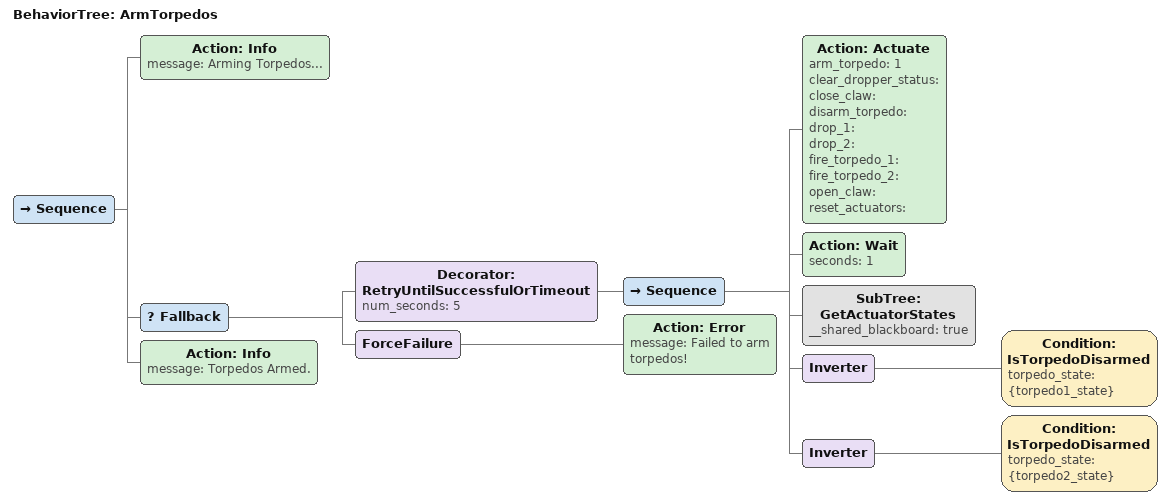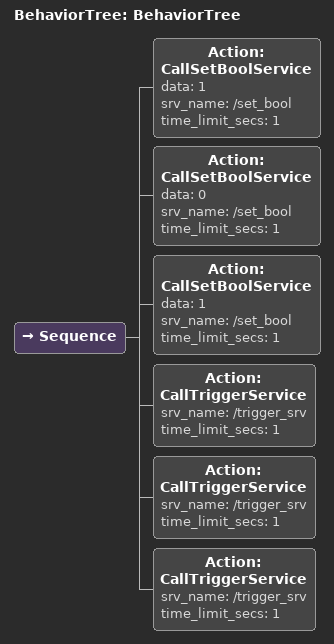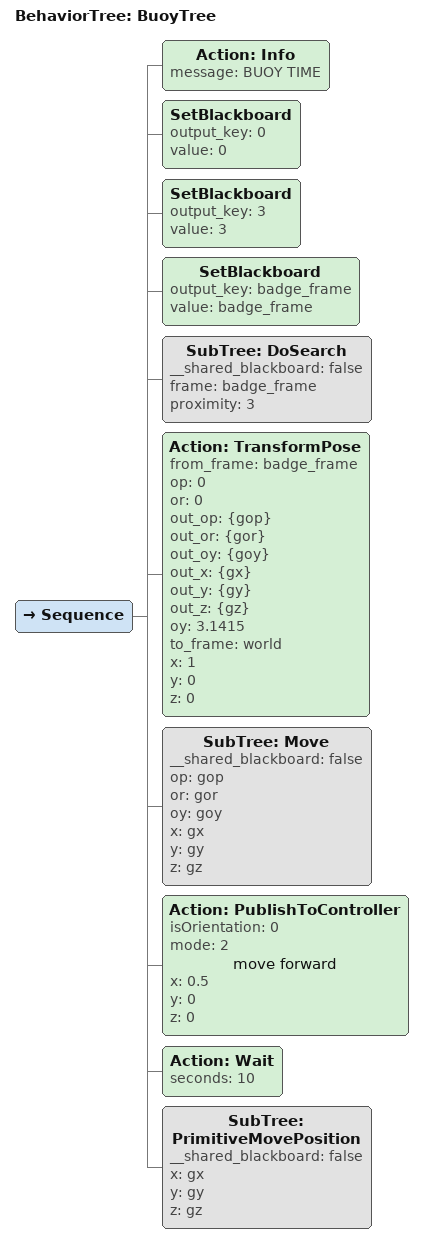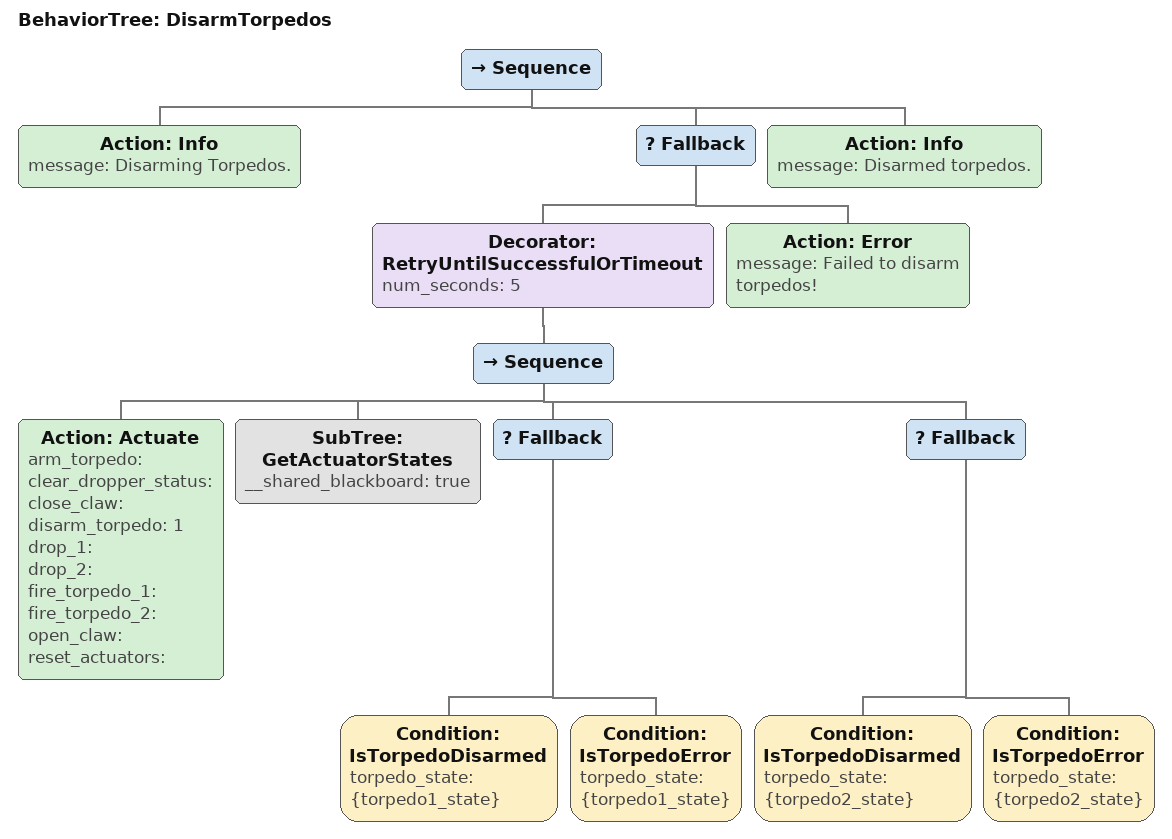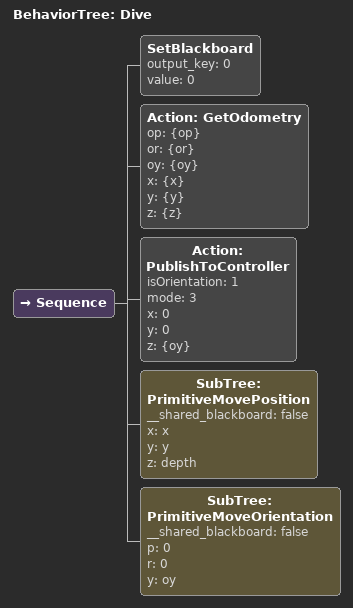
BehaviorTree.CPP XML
<BehaviorTree ID="ArmTorpedos">
    <Sequence>
        <Action ID="Info" message="Arming Torpedos..."/>
        <Fallback>
            <Decorator ID="RetryUntilSuccessfulOrTimeout" num_seconds="5">
                <Sequence>
                    <Action ID="Actuate" arm_torpedo="1" clear_dropper_status="" close_claw="" disarm_torpedo="" drop_1="" drop_2="" fire_torpedo_1="" fire_torpedo_2="" open_claw="" reset_actuators=""/>
                    <Action ID="Wait" seconds="1"/>
                    <SubTree ID="GetActuatorStates" __shared_blackboard="true"/>
                    <Inverter>
                        <Condition ID="IsTorpedoDisarmed" torpedo_state="{torpedo1_state}"/>
                    </Inverter>
                    <Inverter>
                        <Condition ID="IsTorpedoDisarmed" torpedo_state="{torpedo2_state}"/>
                    </Inverter>
                </Sequence>
            </Decorator>
            <ForceFailure>
                <Action ID="Error" message="Failed to arm torpedos!"/>
            </ForceFailure>
        </Fallback>
        <Action ID="Info" message="Torpedos Armed."/>
    </Sequence>
</BehaviorTree>

<BehaviorTree ID="BehaviorTree">
    <Sequence>
        <Action ID="CallSetBoolService" data="1" srv_name="/set_bool" time_limit_secs="1"/>
        <Action ID="CallSetBoolService" data="0" srv_name="/set_bool" time_limit_secs="1"/>
        <Action ID="CallSetBoolService" data="1" srv_name="/set_bool" time_limit_secs="1"/>
        <Action ID="CallTriggerService" srv_name="/trigger_srv" time_limit_secs="1"/>
        <Action ID="CallTriggerService" srv_name="/trigger_srv" time_limit_secs="1"/>
        <Action ID="CallTriggerService" srv_name="/trigger_srv" time_limit_secs="1"/>
    </Sequence>
</BehaviorTree>

<BehaviorTree ID="BuoyTree">
    <Sequence>
        <Action ID="Info" message="BUOY TIME"/>
        <SetBlackboard output_key="0" value="0"/>
        <SetBlackboard output_key="3" value="3"/>
        <SetBlackboard output_key="badge_frame" value="badge_frame"/>
        <SubTree ID="DoSearch" __shared_blackboard="false" frame="badge_frame" proximity="3"/>
        <Action ID="TransformPose" from_frame="badge_frame" op="0" or="0" out_op="{gop}" out_or="{gor}" out_oy="{goy}" out_x="{gx}" out_y="{gy}" out_z="{gz}" oy="3.1415" to_frame="world" x="1" y="0" z="0"/>
        <SubTree ID="Move" __shared_blackboard="false" op="gop" or="gor" oy="goy" x="gx" y="gy" z="gz"/>
        <Action ID="PublishToController" isOrientation="0" mode="2" name="move forward" x="0.5" y="0" z="0"/>
        <Action ID="Wait" seconds="10"/>
        <SubTree ID="PrimitiveMovePosition" __shared_blackboard="false" x="gx" y="gy" z="gz"/>
    </Sequence>
</BehaviorTree>

<BehaviorTree ID="DisarmTorpedos">
    <Sequence>
        <Action ID="Info" message="Disarming Torpedos."/>
        <Fallback>
            <Decorator ID="RetryUntilSuccessfulOrTimeout" num_seconds="5">
                <Sequence>
                    <Action ID="Actuate" arm_torpedo="" clear_dropper_status="" close_claw="" disarm_torpedo="1" drop_1="" drop_2="" fire_torpedo_1="" fire_torpedo_2="" open_claw="" reset_actuators=""/>
                    <SubTree ID="GetActuatorStates" __shared_blackboard="true"/>
                    <Fallback>
                        <Condition ID="IsTorpedoDisarmed" torpedo_state="{torpedo1_state}"/>
                        <Condition ID="IsTorpedoError" torpedo_state="{torpedo1_state}"/>
                    </Fallback>
                    <Fallback>
                        <Condition ID="IsTorpedoDisarmed" torpedo_state="{torpedo2_state}"/>
                        <Condition ID="IsTorpedoError" torpedo_state="{torpedo2_state}"/>
                    </Fallback>
                </Sequence>
            </Decorator>
            <Action ID="Error" message="Failed to disarm torpedos!"/>
        </Fallback>
        <Action ID="Info" message="Disarmed torpedos."/>
    </Sequence>
</BehaviorTree>

<BehaviorTree ID="Dive">
    <Sequence>
        <SetBlackboard output_key="0" value="0"/>
        <Action ID="GetOdometry" op="{op}" or="{or}" oy="{oy}" x="{x}" y="{y}" z="{z}"/>
        <Action ID="PublishToController" isOrientation="1" mode="3" x="0" y="0" z="{oy}"/>
        <SubTree ID="PrimitiveMovePosition" __shared_blackboard="false" x="x" y="y" z="depth"/>
        <SubTree ID="PrimitiveMoveOrientation" __shared_blackboard="false" p="0" r="0" y="oy"/>
    </Sequence>
</BehaviorTree>
